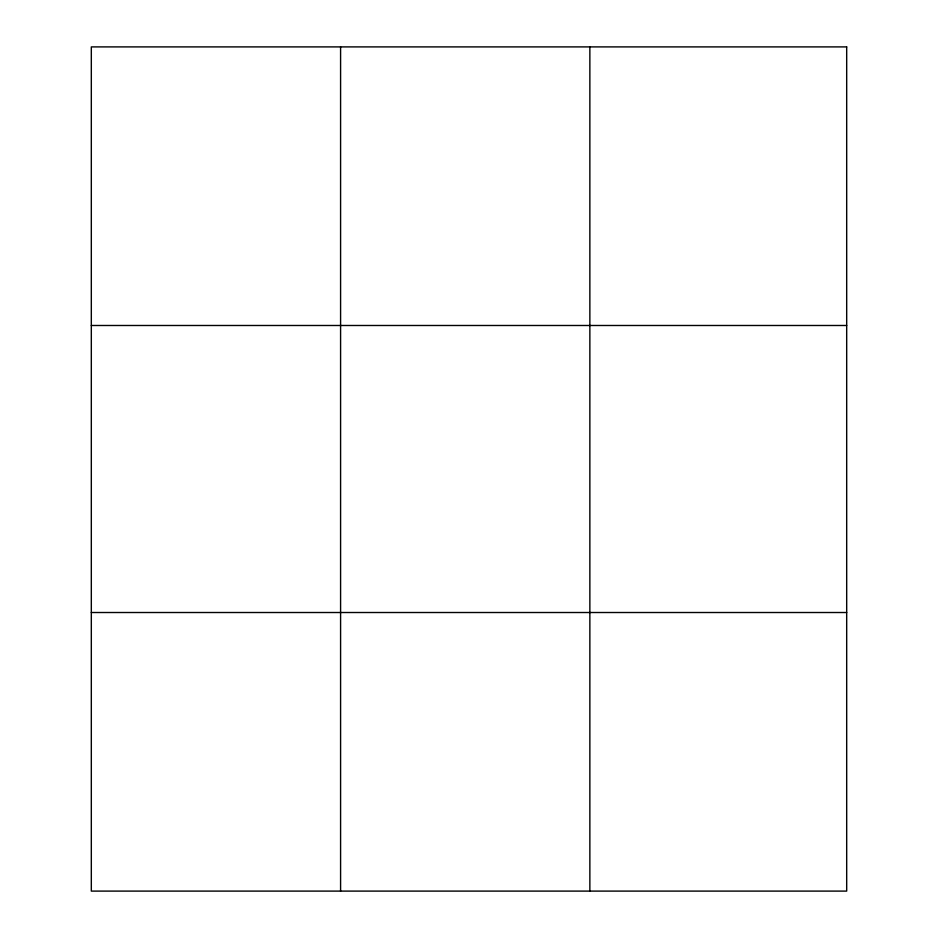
<?xml version="1.0" encoding="UTF-8"?>
<svg xmlns="http://www.w3.org/2000/svg" width="938" height="938" viewBox="0 0 938 938"><rect width="100%" height="100%" fill="white"/><g stroke="black" fill="none" stroke-linecap="round" stroke-linejoin="round"><path stroke-width="1.41" d="M340.588 891.1L340.588 46.9M589.861 891.1L589.861 46.9M91.314 325.486L846.686 325.486M91.314 612.514L846.686 612.514M846.686 46.9L91.314 46.9L91.314 891.1L846.686 891.1L846.686 46.9"/></g></svg>
